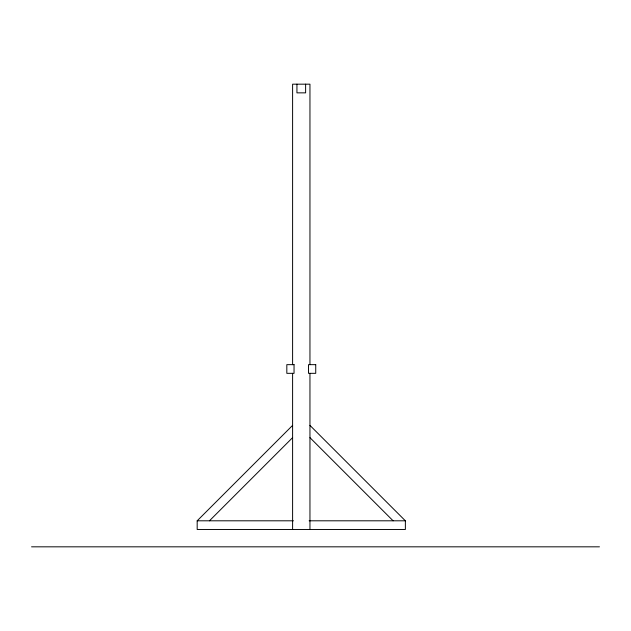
<?xml version="1.0" encoding="UTF-8"?>
<svg xmlns="http://www.w3.org/2000/svg" width="631" height="631" viewBox="0 0 631 631"><rect width="100%" height="100%" fill="white"/><g stroke="black" fill="none" stroke-linecap="round" stroke-linejoin="round"><path stroke-width="0.95" d="M309.955 425.381L405.37 520.804L405.37 529.472L197.18 529.472L197.18 520.804L292.603 425.381M209.453 520.804L292.603 437.646M197.18 520.804L293.423 520.804M309.135 520.804L405.37 520.804M31.55 546.825L599.45 546.825M309.955 437.646L393.105 520.804M309.955 364.655L309.955 84.175L292.603 84.175L292.603 364.655M309.955 373.331L309.955 529.472M305.617 84.175L305.617 92.852L296.941 92.852L296.941 84.175M292.603 373.331L292.603 529.472M294.046 364.655L286.821 364.655L286.821 373.331L294.046 373.331L294.046 364.655M315.737 364.655L308.504 364.655L308.504 373.331L315.737 373.331L315.737 364.655"/></g></svg>
